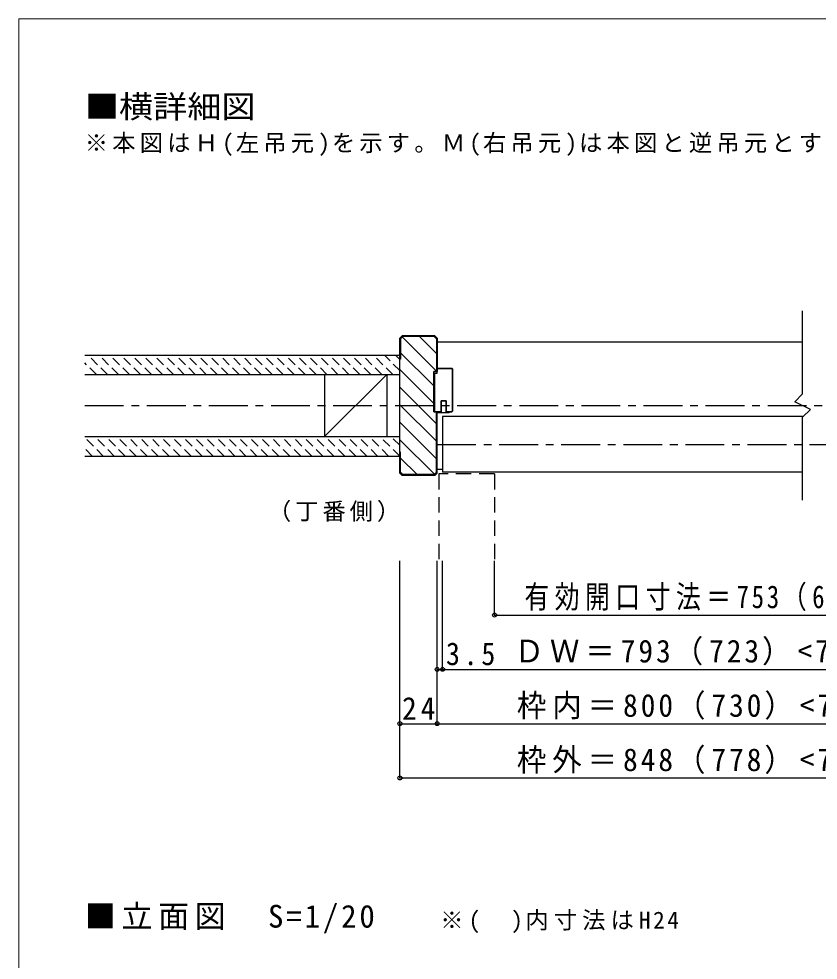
# Model space of a CAD drawing. Units: millimetres on the paper, with parts at other scales. Extents: x -197 to 198, y -138 to 137.
# Drawn here: x -197.2 to -94.2, y 15.7 to 137 of the extents above; entities that cross this region are included whole.
import ezdxf
from ezdxf.enums import TextEntityAlignment as Align

# ---------------------------------------------------------------- set-up
doc = ezdxf.new("R2010")
doc.units = ezdxf.units.MM
doc.header["$PDMODE"] = 32
doc.header["$PDSIZE"] = 0.5
for name, pattern in [('CHAIN1', [8, 5, -1, 1, -1]), ('DASHED1', [1.8, 1.2, -0.6]), ('DASHED2', [3, 2, -1])]:
    doc.linetypes.add(name, pattern=pattern)
for name, color, linetype in [('0-1_通り芯', 4, 'CHAIN1'), ('0-2_柱', 3, 'Continuous'), ('0-3_仕上げ', 2, 'Continuous'), ('0-4_枠', 3, 'Continuous'), ('0-6_扉', 6, 'Continuous'), ('0-9_戸当り', 7, 'Continuous'), ('0-A_文字', 7, 'Continuous'), ('0-B_寸法', 7, 'Continuous'), ('0-C_ハッチ', 4, 'DASHED1')]:
    doc.layers.add(name, color=color, linetype=linetype)
doc.layers.add('F-0_補助線', color=7, linetype='Continuous', lineweight=18)
doc.styles.add('ＭＳ ゴシック', font='')
doc.styles.get('ＭＳ ゴシック').set_extended_font_data('MS Gothic')

msp = doc.modelspace()

# ---------------------------------------------------------------- linework, layer by layer
at = {"layer": '0-1_通り芯'}
for p, q in [((-188.667, 87.15), (0.331, 87.15)), ((-143.267, 82.15), (-44.469, 82.15))]:
    msp.add_line(p, q, dxfattribs=at)
at = {"layer": '0-2_柱'}
for p, q in [((-157.767, 91.15), (-157.767, 83.15)), ((-149.767, 91.15), (-149.767, 83.15))]:
    msp.add_line(p, q, dxfattribs=at)
at = {"layer": '0-2_柱', "color": 7}
msp.add_line((-149.767, 91.15), (-157.767, 83.15), dxfattribs=at)
at = {"layer": '0-3_仕上げ'}
for p, q in [((-188.667, 93.65), (-148.067, 93.65)), ((-188.667, 91.15), (-148.067, 91.15)), ((-188.667, 83.15), (-148.067, 83.15)), ((-188.667, 80.65), (-148.067, 80.65))]:
    msp.add_line(p, q, dxfattribs=at)
at = {"layer": '0-4_枠'}
for p, q in [((-148.067, 95.85), (-147.767, 96.15)), ((-147.967, 95.75), (-147.667, 96.05)), ((-143.567, 96.15), (-147.767, 96.15)), ((-143.667, 96.05), (-147.667, 96.05)), ((-143.367, 95.75), (-143.667, 96.05)), ((-143.267, 95.85), (-143.567, 96.15)), ((-148.067, 78.45), (-148.067, 95.85)), ((-147.967, 95.75), (-147.967, 93.15)), ((-143.367, 95.75), (-143.367, 91.55)), ((-143.267, 95.85), (-143.267, 91.55)), ((-147.967, 93.15), (-148.067, 93.15)), ((-143.267, 91.55), (-143.707, 91.55)), ((-143.707, 86.35), (-143.707, 91.55)), ((-143.267, 86.35), (-143.707, 86.35)), ((-143.367, 78.55), (-143.367, 86.35)), ((-143.267, 78.45), (-143.267, 86.35)), ((-147.967, 81.15), (-148.067, 81.15)), ((-147.967, 78.55), (-147.967, 81.15)), ((-147.767, 78.15), (-148.067, 78.45)), ((-147.667, 78.25), (-147.967, 78.55)), ((-143.567, 78.15), (-147.767, 78.15)), ((-143.667, 78.25), (-147.667, 78.25)), ((-143.667, 78.25), (-143.367, 78.55)), ((-143.267, 78.45), (-143.567, 78.15))]:
    msp.add_line(p, q, dxfattribs=at)
at = {"layer": '0-4_枠', "color": 4}
for p, q in [((-143.267, 95.35), (-96.168, 95.35)), ((-143.267, 78.95), (-142.567, 78.95))]:
    msp.add_line(p, q, dxfattribs=at)
at = {"layer": '0-6_扉', "color": 2}
for p, q in [((-96.168, 88.65), (-96.168, 99.35)), ((-96.168, 74.95), (-96.168, 85.65))]:
    msp.add_line(p, q, dxfattribs=at)
at = {"layer": '0-6_扉'}
for p, q in [((-142.567, 85.75), (-142.567, 78.55)), ((-96.168, 85.75), (-142.567, 85.75)), ((-96.168, 78.55), (-142.567, 78.55))]:
    msp.add_line(p, q, dxfattribs=at)
at = {"layer": '0-6_扉', "linetype": 'DASHED2'}
for p, q in [((-135.867, 78.35), (-143.067, 78.35)), ((-143.067, 78.35), (-143.067, 67.15)), ((-135.867, 78.35), (-135.867, 67.15))]:
    msp.add_line(p, q, dxfattribs=at)
at = {"layer": '0-6_扉', "color": 2}
msp.add_lwpolyline([(-96.168, 85.65), (-95.168, 86.65), (-97.168, 87.65), (-96.168, 88.65)], dxfattribs=at)
at = {"layer": '0-9_戸当り'}
for p, q in [((-143.627, 91.35), (-143.267, 91.35)), ((-143.627, 86.35), (-143.627, 91.35)), ((-143.627, 91.35), (-143.627, 86.35)), ((-143.267, 91.35), (-143.627, 91.35)), ((-143.267, 91.35), (-143.267, 91.95)), ((-143.267, 91.95), (-142.767, 91.95)), ((-141.467, 91.95), (-143.267, 91.95)), ((-142.767, 91.95), (-142.087, 91.95)), ((-142.087, 91.95), (-141.467, 91.95)), ((-141.467, 91.95), (-141.457, 91.95)), ((-141.457, 91.95), (-141.467, 91.95)), ((-141.457, 91.95), (-141.447, 91.949)), ((-141.447, 91.949), (-141.457, 91.95)), ((-141.447, 91.949), (-141.437, 91.948)), ((-141.437, 91.948), (-141.447, 91.949)), ((-141.437, 91.948), (-141.428, 91.946)), ((-141.428, 91.946), (-141.437, 91.948)), ((-141.428, 91.946), (-141.418, 91.944)), ((-141.418, 91.944), (-141.428, 91.946)), ((-141.418, 91.944), (-141.409, 91.942)), ((-141.409, 91.942), (-141.418, 91.944)), ((-141.409, 91.942), (-141.399, 91.938)), ((-141.399, 91.938), (-141.409, 91.942)), ((-141.399, 91.938), (-141.39, 91.935)), ((-141.39, 91.935), (-141.399, 91.938)), ((-141.39, 91.935), (-141.381, 91.931)), ((-141.381, 91.931), (-141.39, 91.935)), ((-141.381, 91.931), (-141.372, 91.927)), ((-141.372, 91.927), (-141.381, 91.931)), ((-141.372, 91.927), (-141.364, 91.922)), ((-141.364, 91.922), (-141.372, 91.927)), ((-141.364, 91.922), (-141.355, 91.916)), ((-141.355, 91.916), (-141.364, 91.922)), ((-141.355, 91.916), (-141.347, 91.911)), ((-141.347, 91.911), (-141.355, 91.916)), ((-141.347, 91.911), (-141.34, 91.905)), ((-141.34, 91.905), (-141.347, 91.911)), ((-141.34, 91.905), (-141.332, 91.898)), ((-141.332, 91.898), (-141.34, 91.905)), ((-141.332, 91.898), (-141.325, 91.892)), ((-141.325, 91.892), (-141.332, 91.898)), ((-141.325, 91.892), (-141.318, 91.884)), ((-141.318, 91.884), (-141.325, 91.892)), ((-141.318, 91.884), (-141.312, 91.877)), ((-141.312, 91.877), (-141.318, 91.884)), ((-141.312, 91.877), (-141.306, 91.869)), ((-141.306, 91.869), (-141.312, 91.877)), ((-141.306, 91.869), (-141.3, 91.861)), ((-141.3, 91.861), (-141.306, 91.869)), ((-141.3, 91.861), (-141.295, 91.853)), ((-141.295, 91.853), (-141.3, 91.861)), ((-141.295, 91.853), (-141.29, 91.844)), ((-141.29, 91.844), (-141.295, 91.853)), ((-141.29, 91.844), (-141.286, 91.836)), ((-141.286, 91.836), (-141.29, 91.844)), ((-141.286, 91.836), (-141.282, 91.827)), ((-141.282, 91.827), (-141.286, 91.836)), ((-141.282, 91.827), (-141.278, 91.818)), ((-141.278, 91.818), (-141.282, 91.827)), ((-141.278, 91.818), (-141.275, 91.808)), ((-141.275, 91.808), (-141.278, 91.818)), ((-141.275, 91.808), (-141.273, 91.799)), ((-141.273, 91.799), (-141.275, 91.808)), ((-141.273, 91.799), (-141.27, 91.789)), ((-141.27, 91.789), (-141.273, 91.799)), ((-141.27, 91.789), (-141.269, 91.779)), ((-141.269, 91.779), (-141.27, 91.789)), ((-141.269, 91.779), (-141.268, 91.77)), ((-141.268, 91.77), (-141.269, 91.779)), ((-141.268, 91.77), (-141.267, 91.76)), ((-141.267, 91.76), (-141.268, 91.77)), ((-141.267, 91.76), (-141.267, 91.75)), ((-141.267, 91.75), (-141.267, 91.76)), ((-141.267, 91.75), (-141.267, 86.55)), ((-141.267, 86.55), (-141.267, 91.75)), ((-142.767, 87.75), (-142.767, 86.35)), ((-142.087, 87.75), (-142.767, 87.75)), ((-142.767, 87.75), (-142.767, 86.35)), ((-142.087, 87.75), (-142.767, 87.75)), ((-142.767, 87.75), (-142.087, 87.75)), ((-142.767, 86.35), (-142.767, 87.75)), ((-142.087, 86.35), (-142.087, 87.75)), ((-142.087, 86.35), (-142.087, 87.75)), ((-142.087, 87.75), (-142.087, 86.35)), ((-143.707, 86.35), (-143.627, 86.35)), ((-142.767, 86.35), (-143.707, 86.35)), ((-143.627, 86.35), (-143.267, 86.35)), ((-143.267, 86.35), (-143.627, 86.35)), ((-143.267, 86.296), (-143.321, 86.35)), ((-142.767, 86.35), (-143.267, 86.35)), ((-143.201, 86.23), (-143.267, 86.296)), ((-141.747, 86.23), (-143.201, 86.23)), ((-141.467, 86.35), (-142.087, 86.35)), ((-142.087, 86.35), (-141.467, 86.35)), ((-141.627, 86.35), (-141.747, 86.23)), ((-141.462, 86.35), (-141.467, 86.35)), ((-141.467, 86.35), (-141.462, 86.35)), ((-141.457, 86.35), (-141.462, 86.35)), ((-141.462, 86.35), (-141.457, 86.35)), ((-141.452, 86.351), (-141.457, 86.35)), ((-141.457, 86.35), (-141.452, 86.351)), ((-141.447, 86.351), (-141.452, 86.351)), ((-141.452, 86.351), (-141.447, 86.351)), ((-141.442, 86.352), (-141.447, 86.351)), ((-141.447, 86.351), (-141.442, 86.352)), ((-141.437, 86.352), (-141.442, 86.352)), ((-141.442, 86.352), (-141.437, 86.352)), ((-141.432, 86.353), (-141.437, 86.352)), ((-141.437, 86.352), (-141.432, 86.353)), ((-141.428, 86.354), (-141.432, 86.353)), ((-141.432, 86.353), (-141.428, 86.354)), ((-141.423, 86.355), (-141.428, 86.354)), ((-141.428, 86.354), (-141.423, 86.355)), ((-141.418, 86.356), (-141.423, 86.355)), ((-141.423, 86.355), (-141.418, 86.356)), ((-141.413, 86.357), (-141.418, 86.356)), ((-141.418, 86.356), (-141.413, 86.357)), ((-141.409, 86.359), (-141.413, 86.357)), ((-141.413, 86.357), (-141.409, 86.359)), ((-141.404, 86.36), (-141.409, 86.359)), ((-141.409, 86.359), (-141.404, 86.36)), ((-141.399, 86.362), (-141.404, 86.36)), ((-141.404, 86.36), (-141.399, 86.362)), ((-141.395, 86.363), (-141.399, 86.362)), ((-141.399, 86.362), (-141.395, 86.363)), ((-141.39, 86.365), (-141.395, 86.363)), ((-141.395, 86.363), (-141.39, 86.365)), ((-141.386, 86.367), (-141.39, 86.365)), ((-141.39, 86.365), (-141.386, 86.367)), ((-141.381, 86.369), (-141.386, 86.367)), ((-141.386, 86.367), (-141.381, 86.369)), ((-141.377, 86.371), (-141.381, 86.369)), ((-141.381, 86.369), (-141.377, 86.371)), ((-141.372, 86.374), (-141.377, 86.371)), ((-141.377, 86.371), (-141.372, 86.374)), ((-141.368, 86.376), (-141.372, 86.374)), ((-141.372, 86.374), (-141.368, 86.376)), ((-141.364, 86.378), (-141.368, 86.376)), ((-141.368, 86.376), (-141.364, 86.378)), ((-141.36, 86.381), (-141.364, 86.378)), ((-141.364, 86.378), (-141.36, 86.381)), ((-141.355, 86.384), (-141.36, 86.381)), ((-141.36, 86.381), (-141.355, 86.384)), ((-141.351, 86.386), (-141.355, 86.384)), ((-141.355, 86.384), (-141.351, 86.386)), ((-141.347, 86.389), (-141.351, 86.386)), ((-141.351, 86.386), (-141.347, 86.389)), ((-141.344, 86.392), (-141.347, 86.389)), ((-141.347, 86.389), (-141.344, 86.392)), ((-141.34, 86.395), (-141.344, 86.392)), ((-141.344, 86.392), (-141.34, 86.395)), ((-141.336, 86.399), (-141.34, 86.395)), ((-141.34, 86.395), (-141.336, 86.399)), ((-141.332, 86.402), (-141.336, 86.399)), ((-141.336, 86.399), (-141.332, 86.402)), ((-141.329, 86.405), (-141.332, 86.402)), ((-141.332, 86.402), (-141.329, 86.405)), ((-141.322, 86.412), (-141.329, 86.405)), ((-141.329, 86.405), (-141.322, 86.412)), ((-141.318, 86.416), (-141.322, 86.412)), ((-141.322, 86.412), (-141.318, 86.416)), ((-141.315, 86.419), (-141.318, 86.416)), ((-141.318, 86.416), (-141.315, 86.419)), ((-141.312, 86.423), (-141.315, 86.419)), ((-141.315, 86.419), (-141.312, 86.423)), ((-141.309, 86.427), (-141.312, 86.423)), ((-141.312, 86.423), (-141.309, 86.427)), ((-141.306, 86.431), (-141.309, 86.427)), ((-141.309, 86.427), (-141.306, 86.431)), ((-141.303, 86.435), (-141.306, 86.431)), ((-141.306, 86.431), (-141.303, 86.435)), ((-141.3, 86.439), (-141.303, 86.435)), ((-141.303, 86.435), (-141.3, 86.439)), ((-141.298, 86.443), (-141.3, 86.439)), ((-141.3, 86.439), (-141.298, 86.443)), ((-141.295, 86.447), (-141.298, 86.443)), ((-141.298, 86.443), (-141.295, 86.447)), ((-141.293, 86.451), (-141.295, 86.447)), ((-141.295, 86.447), (-141.293, 86.451)), ((-141.29, 86.456), (-141.293, 86.451)), ((-141.293, 86.451), (-141.29, 86.456)), ((-141.288, 86.46), (-141.29, 86.456)), ((-141.29, 86.456), (-141.288, 86.46)), ((-141.286, 86.465), (-141.288, 86.46)), ((-141.288, 86.46), (-141.286, 86.465)), ((-141.284, 86.469), (-141.286, 86.465)), ((-141.286, 86.465), (-141.284, 86.469)), ((-141.282, 86.473), (-141.284, 86.469)), ((-141.284, 86.469), (-141.282, 86.473)), ((-141.28, 86.478), (-141.282, 86.473)), ((-141.282, 86.473), (-141.28, 86.478)), ((-141.278, 86.483), (-141.28, 86.478)), ((-141.28, 86.478), (-141.278, 86.483)), ((-141.277, 86.487), (-141.278, 86.483)), ((-141.278, 86.483), (-141.277, 86.487)), ((-141.275, 86.492), (-141.277, 86.487)), ((-141.277, 86.487), (-141.275, 86.492)), ((-141.274, 86.497), (-141.275, 86.492)), ((-141.275, 86.492), (-141.274, 86.497)), ((-141.273, 86.501), (-141.274, 86.497)), ((-141.274, 86.497), (-141.273, 86.501)), ((-141.271, 86.506), (-141.273, 86.501)), ((-141.273, 86.501), (-141.271, 86.506)), ((-141.27, 86.511), (-141.271, 86.506)), ((-141.271, 86.506), (-141.27, 86.511)), ((-141.269, 86.521), (-141.27, 86.516)), ((-141.27, 86.516), (-141.269, 86.521)), ((-141.27, 86.516), (-141.27, 86.511)), ((-141.27, 86.511), (-141.27, 86.516)), ((-141.268, 86.526), (-141.269, 86.521)), ((-141.269, 86.521), (-141.268, 86.526)), ((-141.267, 86.535), (-141.268, 86.53)), ((-141.268, 86.53), (-141.267, 86.535)), ((-141.268, 86.53), (-141.268, 86.526)), ((-141.268, 86.526), (-141.268, 86.53)), ((-141.267, 86.55), (-141.267, 86.545)), ((-141.267, 86.545), (-141.267, 86.55)), ((-141.267, 86.545), (-141.267, 86.54)), ((-141.267, 86.54), (-141.267, 86.545)), ((-141.267, 86.54), (-141.267, 86.535)), ((-141.267, 86.535), (-141.267, 86.54))]:
    msp.add_line(p, q, dxfattribs=at)
at = {"layer": '0-B_寸法', "color": 4}
for p, q in [((-148.067, 46.15), (-148.067, 67.15)), ((-143.267, 53.15), (-143.267, 67.15)), ((-143.267, 46.15), (-143.267, 67.15)), ((-142.567, 53.15), (-142.567, 67.15)), ((-135.867, 60.15), (-135.867, 67.15)), ((-143.267, 53.15), (-142.567, 53.15)), ((-142.567, 53.15), (-45.169, 53.15)), ((-148.067, 46.15), (-143.267, 46.15)), ((-148.067, 39.15), (-148.067, 46.15)), ((-143.267, 46.15), (-44.469, 46.15)), ((-148.067, 39.15), (-39.669, 39.15))]:
    msp.add_line(p, q, dxfattribs=at)
msp.add_lwpolyline([(-135.867, 60.15), (-46.467, 60.15), (-46.467, 67.15)], dxfattribs=at)
at = {"layer": '0-B_寸法'}
for p in [(-135.867, 60.15), (-143.267, 53.15), (-142.567, 53.15), (-148.067, 46.15), (-143.267, 46.15), (-148.067, 39.15)]:
    msp.add_point(p, dxfattribs=at)
at = {"layer": '0-C_ハッチ', "linetype": 'Continuous'}
for p, q in [((-147.738, 95.978), (-143.367, 91.607)), ((-145.547, 96.05), (-143.367, 93.87)), ((-148.067, 94.044), (-143.707, 89.684)), ((-148.067, 91.781), (-143.707, 87.421)), ((-148.067, 89.519), (-143.367, 84.819)), ((-148.067, 87.256), (-143.367, 82.556)), ((-148.067, 84.993), (-143.367, 80.293)), ((-148.067, 82.73), (-143.626, 78.29)), ((-147.967, 80.368), (-145.849, 78.25))]:
    msp.add_line(p, q, dxfattribs=at)
at = {"layer": '0-C_ハッチ'}
for p, q in [((-185.744, 91.15), (-188.244, 93.65)), ((-184.33, 91.15), (-186.83, 93.65)), ((-182.916, 91.15), (-185.416, 93.65)), ((-181.502, 91.15), (-184.002, 93.65)), ((-180.088, 91.15), (-182.588, 93.65)), ((-178.673, 91.15), (-181.173, 93.65)), ((-177.259, 91.15), (-179.759, 93.65)), ((-175.845, 91.15), (-178.345, 93.65)), ((-174.431, 91.15), (-176.931, 93.65)), ((-173.017, 91.15), (-175.517, 93.65)), ((-171.602, 91.15), (-174.102, 93.65)), ((-170.188, 91.15), (-172.688, 93.65)), ((-168.774, 91.15), (-171.274, 93.65)), ((-167.36, 91.15), (-169.86, 93.65)), ((-165.945, 91.15), (-168.445, 93.65)), ((-163.117, 91.15), (-165.617, 93.65)), ((-161.703, 91.15), (-164.203, 93.65)), ((-160.289, 91.15), (-162.789, 93.65)), ((-158.874, 91.15), (-161.374, 93.65)), ((-157.46, 91.15), (-159.96, 93.65)), ((-156.046, 91.15), (-158.546, 93.65)), ((-154.632, 91.15), (-157.132, 93.65)), ((-153.218, 91.15), (-155.718, 93.65)), ((-151.803, 91.15), (-154.303, 93.65)), ((-150.389, 91.15), (-152.889, 93.65)), ((-148.975, 91.15), (-151.475, 93.65)), ((-148.067, 91.656), (-150.061, 93.65)), ((-148.067, 93.07), (-148.646, 93.65)), ((-187.159, 91.15), (-188.667, 92.658)), ((-164.531, 91.15), (-166.7, 93.318)), ((-186.286, 80.65), (-188.667, 83.031)), ((-184.872, 80.65), (-187.372, 83.15)), ((-183.458, 80.65), (-185.958, 83.15)), ((-182.043, 80.65), (-184.543, 83.15)), ((-180.629, 80.65), (-183.129, 83.15)), ((-179.215, 80.65), (-181.715, 83.15)), ((-177.801, 80.65), (-180.301, 83.15)), ((-176.387, 80.65), (-178.887, 83.15)), ((-174.972, 80.65), (-177.472, 83.15)), ((-173.558, 80.65), (-176.058, 83.15)), ((-172.144, 80.65), (-174.644, 83.15)), ((-170.73, 80.65), (-173.23, 83.15)), ((-169.316, 80.65), (-171.816, 83.15)), ((-167.901, 80.65), (-170.401, 83.15)), ((-166.487, 80.65), (-168.987, 83.15)), ((-165.073, 80.65), (-167.573, 83.15)), ((-163.659, 80.65), (-166.159, 83.15)), ((-162.244, 80.65), (-164.744, 83.15)), ((-160.83, 80.65), (-163.33, 83.15)), ((-159.416, 80.65), (-161.916, 83.15)), ((-158.002, 80.65), (-160.502, 83.15)), ((-156.588, 80.65), (-159.088, 83.15)), ((-155.173, 80.65), (-157.673, 83.15)), ((-153.759, 80.65), (-156.259, 83.15)), ((-152.345, 80.65), (-154.845, 83.15)), ((-150.931, 80.65), (-153.431, 83.15)), ((-149.517, 80.65), (-152.017, 83.15)), ((-148.084, 80.632), (-150.602, 83.15)), ((-148.067, 82.029), (-149.188, 83.15)), ((-187.7, 80.65), (-188.667, 81.616))]:
    msp.add_line(p, q, dxfattribs=at)
at = {"layer": 'F-0_補助線', "color": 3}
msp.add_lwpolyline([(-197.169, 137), (197.831, 137), (197.831, -138), (-197.169, -138)], close=True, dxfattribs=at)

# ---------------------------------------------------------------- texts
at = {"layer": '0-A_文字', "style": 'ＭＳ ゴシック', "width": 1.1}
msp.add_text('■横詳細図', height=2.933, dxfattribs=at).set_placement((-188.667, 123.333), align=Align.BOTTOM_LEFT)
at = {"layer": '0-A_文字', "attachment_point": 7, "style": 'ＭＳ ゴシック'}
for s, insert, char_height in [('\\T1.18;※本図はＨ(左吊元)を示す。Ｍ(右吊元)は本図と逆吊元とする。', (-188.667, 119.333), 2.199), ('\\T1.17;（丁番側）', (-165.067, 72.15), 2.199), ('\\T1.18;■立面図\u3000S=1/20', (-188.667, 19.15), 2.933), ('\\T1.22;※(\u3000)内寸法はH24', (-142.867, 19.15), 2.199)]:
    msp.add_mtext(s, dxfattribs=dict(at, insert=insert, char_height=char_height))
at = {"layer": '0-B_寸法', "char_height": 2.933, "attachment_point": 7, "style": 'ＭＳ ゴシック'}
for s, insert in [('\\T1.22;\\W0.8;有効開口寸法＝753（683）<663>［640］〔559〕', (-132.018, 60.65)), ('\\T1.2;\\W0.95;ＤＷ＝793（723）<703>［680］〔599〕', (-133.293, 53.65)), ('\\T1.27;\\W0.9;3.5', (-142.128, 53.65)), ('\\T1.2;\\W0.95;枠内＝800（730）<710>［687］〔606〕', (-132.993, 46.65)), ('\\T1.27;\\W0.95;24', (-147.792, 46.65)), ('\\T1.2;\\W0.95;枠外＝848（778）<758>［735］〔654〕', (-132.993, 39.65))]:
    msp.add_mtext(s, dxfattribs=dict(at, insert=insert))

doc.saveas('drawing.dxf')
